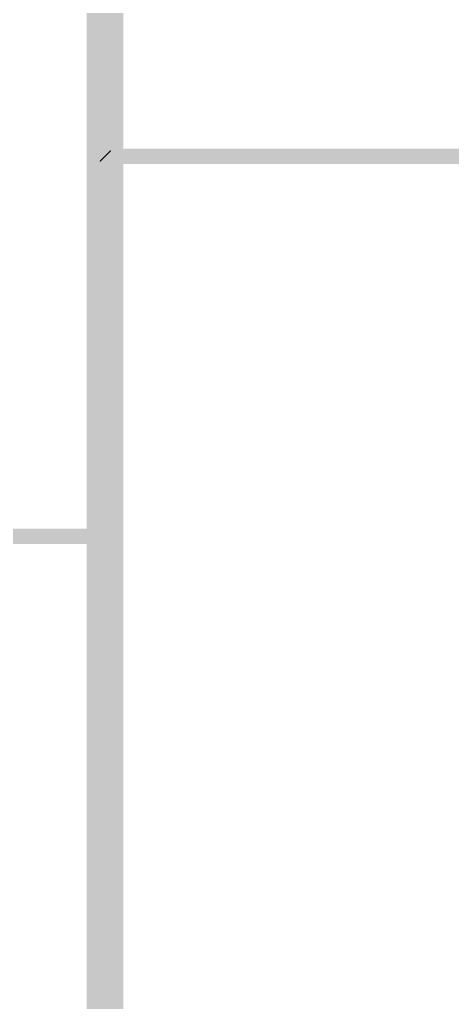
# Model space of a CAD drawing. Header units: millimetres. Extents: x 0 to 395, y 0 to 190.
# Drawn here: x 291.2 to 305.28, y 83.36 to 115.35 of the extents above; entities that cross this region are included whole.
import ezdxf

# ---------------------------------------------------------------- set-up
doc = ezdxf.new("R2010")
doc.units = ezdxf.units.MM
doc.layers.add('TopLayer', color=1, linetype='Continuous')

msp = doc.modelspace()

# ---------------------------------------------------------------- linework, layer by layer
at = {"layer": 'TopLayer'}
for points, const_width in [([(293.975, 110.925), (293.975, 130.125)], 1.2), ([(293.975, 98.525), (293.975, 110.925)], 1.2), ([(293.975, 110.925), (294, 110.9)], 0.5), ([(294, 110.9), (305.625, 110.9)], 0.5), ([(293.975, 79.7), (293.975, 98.525)], 1.2), ([(277.654, 98.527), (293.973, 98.527)], 0.5), ([(293.973, 98.527), (293.975, 98.525)], 0.5)]:
    msp.add_lwpolyline(points, dxfattribs=dict(at, const_width=const_width))
for points, const_width in [([(293.675, 110.925, 1), (294.275, 110.925, 1)], 0.6), ([(293.675, 110.925, 1), (294.275, 110.925, 1)], 0.6), ([(293.85, 110.925, 1), (294.1, 110.925, 1)], 0.25), ([(293.875, 110.9, 1), (294.125, 110.9, 1)], 0.25), ([(293.875, 110.9, 1), (294.125, 110.9, 1)], 0.25), ([(293.675, 98.525, 1), (294.275, 98.525, 1)], 0.6), ([(293.675, 98.525, 1), (294.275, 98.525, 1)], 0.6), ([(293.848, 98.527, 1), (294.098, 98.527, 1)], 0.25), ([(293.848, 98.527, 1), (294.098, 98.527, 1)], 0.25), ([(293.85, 98.525, 1), (294.1, 98.525, 1)], 0.25)]:
    msp.add_lwpolyline(points, format="xyb", close=True, dxfattribs=dict(at, const_width=const_width))

doc.saveas('drawing.dxf')
